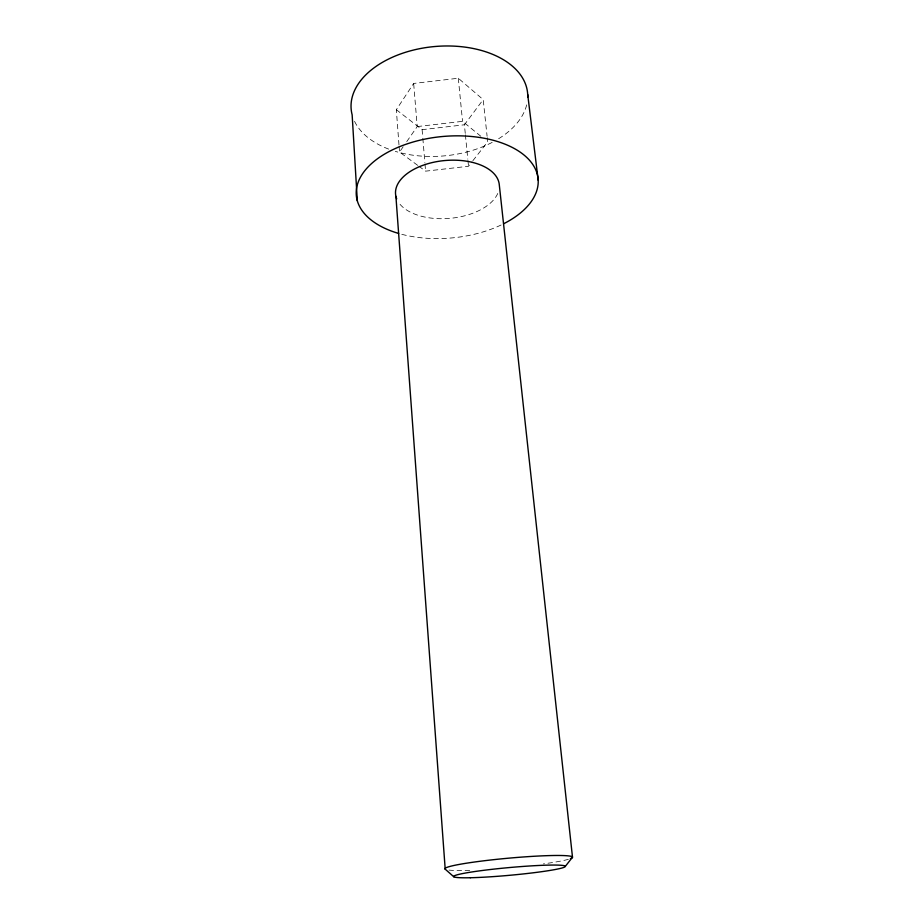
<?xml version="1.0" encoding="UTF-8"?>
<svg xmlns="http://www.w3.org/2000/svg" width="924" height="924" viewBox="0 0 924 924"><rect width="100%" height="100%" fill="white"/><g stroke="black" fill="none" stroke-linecap="round" stroke-linejoin="round"><path stroke-width="0.69" stroke-dasharray="4.62 3.46" d="M398.983 144.953L396.327 109.702L413.663 83.449L458.304 78.24L483.194 99.619L487.098 136.244M417.66 165.338L399.526 152.01L403.545 146.235M406.756 141.603L417.221 126.576L413.663 83.449M465.257 133.368L464.402 124.786L483.194 99.619M418.791 166.17L425.594 171.159L468.514 166.262L472.002 161.827M472.869 160.718L487.699 141.88L487.248 137.653M417.221 126.576L462.543 121.344L481.138 136.521M396.327 109.702L422.106 129.672L464.402 124.786M465.396 134.8L467.798 159.113M467.948 160.545L468.514 166.262M458.304 78.24L462.543 121.344M422.106 129.672L422.707 136.821M422.834 138.254L424.878 162.578M424.994 164.01L425.594 171.159M399.099 146.373L399.526 152.01M526.668 104.897A88.589 54.886 -5.2 0 1 497.089 139.663M492.169 142.388A88.589 54.886 -5.2 0 1 395.287 151.363M388.646 149.099A88.589 54.886 -5.2 0 1 354.412 121.032M501.085 225.006A91.268 50.924 -5.2 0 1 401.432 234.222M568.352 859.308A64.045 4.805 -5.2 0 1 543.37 863.905M469.727 870.339A64.045 4.805 -5.2 0 1 448.845 870.073M497.736 193.486A52.079 29.014 -5.2 0 1 450.993 218.249A52.079 29.014 -5.2 0 1 399.341 203.453"/><path stroke-width="1.39" d="M565.338 866.342L572.499 857.218L499.272 184.638A52.079 29.014 -5.2 0 0 440.471 161.042A52.079 29.014 -5.2 0 0 396.685 198.81M395.911 196.373L445.206 869.184L453.834 876.807M527.696 94.444L538.195 180.215M357.311 200.762L352.148 114.83A88.589 54.886 -5.2 0 1 432.963 46.697A88.589 54.886 -5.2 0 1 527.743 97.043M445.206 869.184A64.045 4.805 -5.2 0 1 514.021 857.703A64.045 4.805 -5.2 0 1 570.362 858.65M398.66 233.449A91.268 50.924 -5.2 0 1 376.207 159.713A91.268 50.924 -5.2 0 1 511.781 147.193A91.268 50.924 -5.2 0 1 503.661 223.747M470.293 877.742A56.087 3.869 -5.2 0 0 563.548 867.509A56.087 3.869 -5.2 0 0 494.617 869.034A56.087 3.869 -5.2 0 0 470.293 877.742"/></g></svg>
